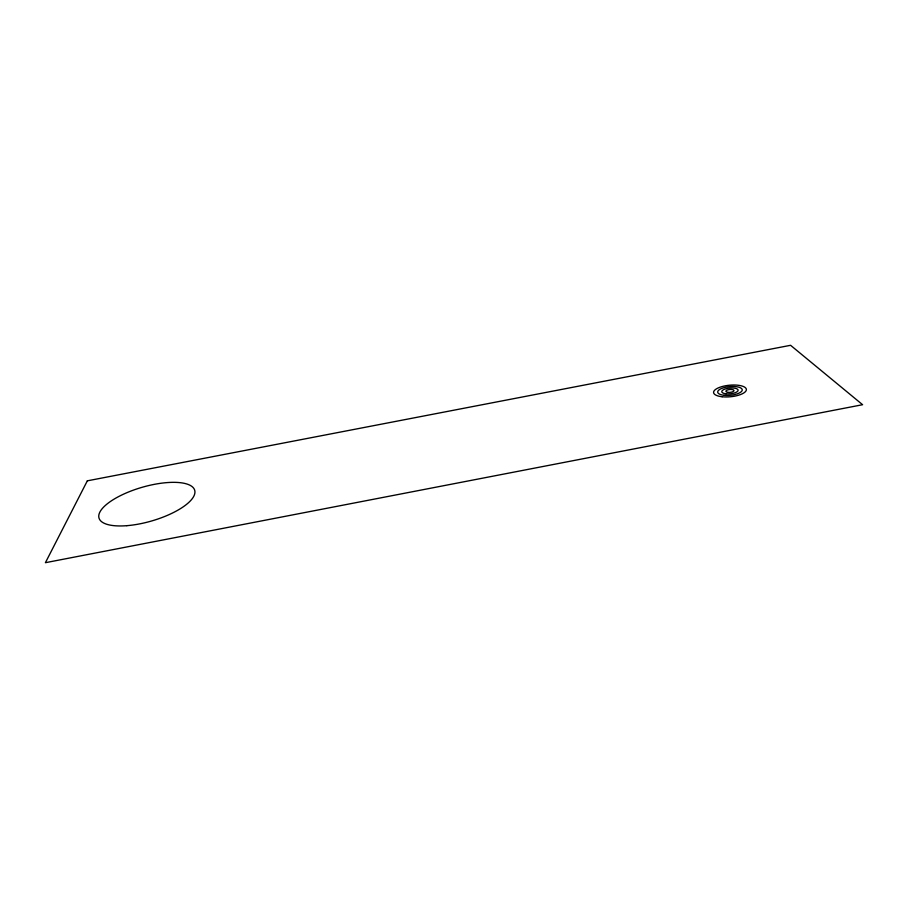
<?xml version="1.0" encoding="UTF-8"?>
<svg xmlns="http://www.w3.org/2000/svg" width="908" height="908" viewBox="0 0 908 908"><rect width="100%" height="100%" fill="white"/><g stroke="black" fill="none" stroke-linecap="round" stroke-linejoin="round"><path stroke-width="1.36" d="M87.338 480.831L45.4 562.699L862.6 404.707L790.584 345.301L87.338 480.831M126.859 525.675A49.826 17.502 -16.2 0 0 194.721 490.354A49.826 17.502 -16.2 0 0 118.937 496.415A49.826 17.502 -16.2 0 0 126.859 525.675M727.932 392.37A4.12 1.453 -5.5 0 0 734.027 390.565A4.12 1.453 -5.5 0 0 727.83 389.861A4.12 1.453 -5.5 0 0 727.932 392.37M725.969 393.811A8.229 2.894 -5.5 0 0 738.136 390.19A8.229 2.894 -5.5 0 0 725.719 388.806A8.229 2.894 -5.5 0 0 725.969 393.811M724.028 395.275A12.349 4.347 -5.5 0 0 742.256 389.827A12.349 4.347 -5.5 0 0 723.597 387.761A12.349 4.347 -5.5 0 0 724.028 395.275M722.121 396.751A16.457 5.788 -5.5 0 0 746.376 389.464A16.457 5.788 -5.5 0 0 721.451 386.74A16.457 5.788 -5.5 0 0 722.121 396.751"/></g></svg>
